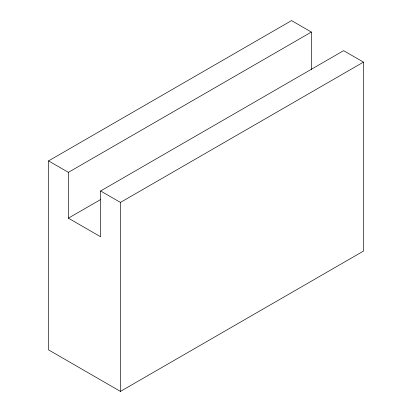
<?xml version="1.0" encoding="UTF-8"?>
<svg xmlns="http://www.w3.org/2000/svg" width="412" height="412" viewBox="0 0 412 412"><rect width="100%" height="100%" fill="white"/><g stroke="black" fill="none" stroke-linecap="round" stroke-linejoin="round"><path stroke-width="0.62" d="M311.39 32.054L68.377 172.355L68.377 218.169L100.61 236.782L100.61 190.967L343.623 50.666L363.461 62.119L363.461 251.099L120.448 391.4L48.539 349.881L48.539 160.901L291.552 20.6L311.39 32.054L311.39 69.597M68.377 218.169L100.703 199.506M100.61 190.967L120.448 202.421L363.461 62.119M48.539 160.901L68.377 172.355M120.448 202.421L120.448 391.4"/></g></svg>
